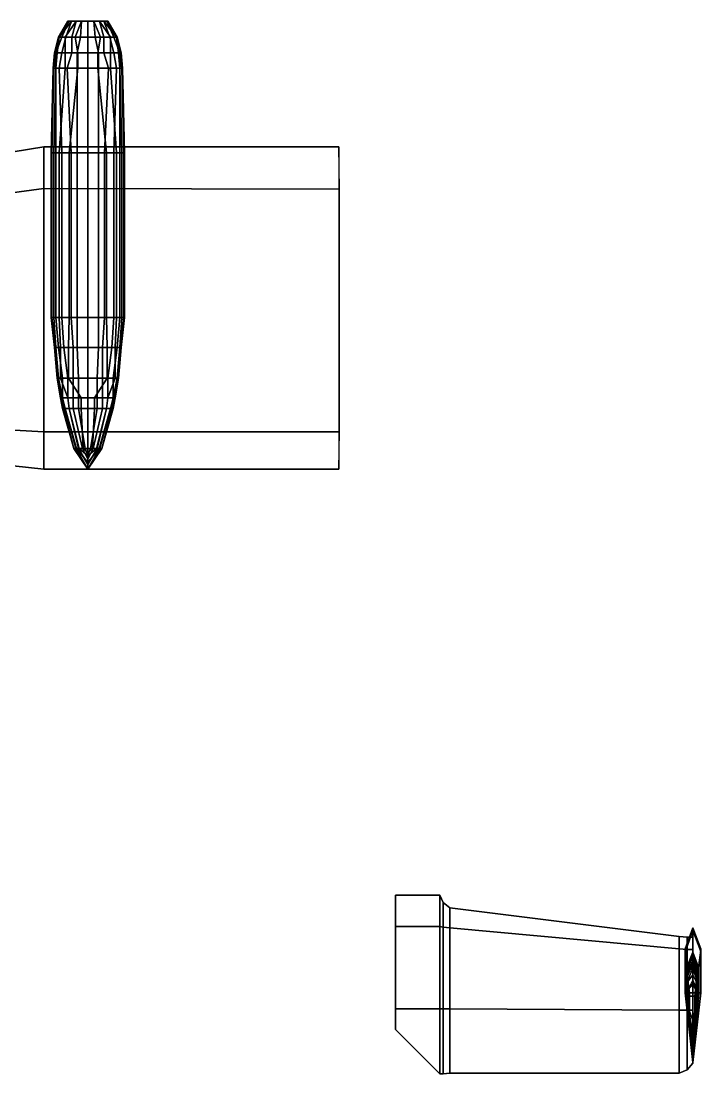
# Model space of a CAD drawing. Extents: x -15.9 to 4.6, y -9.4 to 6.4.
# Drawn here: x -5.64 to 4.6, y -9.43 to 6.41 of the extents above; entities that cross this region are included whole.
import ezdxf

# ---------------------------------------------------------------- set-up
doc = ezdxf.new("R2010")
doc.units = 0
doc.layers.add('WING2', color=5, linetype='CONTINUOUS')

msp = doc.modelspace()

# ---------------------------------------------------------------- linework, layer by layer
at = {"layer": 'WING2'}
for points in [[(-4.873, 6.41, -0.176), (-4.915, 6.41, -0.093), (-5.07, 6.17, -0.09), (-5.06, 6.17, -0.13)], [(-4.915, 6.41, -0.093), (-4.93, 6.41), (-5.07, 6.17, 0.06), (-5.07, 6.17, -0.09)], [(-4.93, 6.41), (-4.915, 6.41, 0.093), (-5.02, 6.17, 0.19), (-5.07, 6.17, 0.06)], [(-4.806, 6.41, -0.243), (-4.873, 6.41, -0.176), (-5.06, 6.17, -0.13), (-4.97, 6.17, -0.27)], [(-4.915, 6.41, 0.093), (-4.873, 6.41, 0.176), (-4.96, 6.17, 0.28), (-5.02, 6.17, 0.19)], [(-4.723, 6.41, -0.285), (-4.806, 6.41, -0.243), (-4.97, 6.17, -0.27), (-4.82, 6.17, -0.37)], [(-4.873, 6.41, 0.176), (-4.806, 6.41, 0.243), (-4.87, 6.17, 0.34), (-4.96, 6.17, 0.28)], [(-4.806, 6.41, 0.243), (-4.723, 6.41, 0.285), (-4.74, 6.17, 0.38), (-4.87, 6.17, 0.34)], [(-4.63, 6.41, -0.3), (-4.723, 6.41, -0.285), (-4.82, 6.17, -0.37), (-4.63, 6.17, -0.39)], [(-4.723, 6.41, 0.285), (-4.63, 6.41, 0.3), (-4.63, 6.17, 0.39), (-4.74, 6.17, 0.38)], [(-4.537, 6.41, -0.285), (-4.63, 6.41, -0.3), (-4.63, 6.17, -0.39), (-4.44, 6.17, -0.37)], [(-4.63, 6.41, 0.3), (-4.537, 6.41, 0.285), (-4.52, 6.17, 0.38), (-4.63, 6.17, 0.39)], [(-4.454, 6.41, -0.243), (-4.537, 6.41, -0.285), (-4.44, 6.17, -0.37), (-4.29, 6.17, -0.27)], [(-4.537, 6.41, 0.285), (-4.454, 6.41, 0.243), (-4.39, 6.17, 0.34), (-4.52, 6.17, 0.38)], [(-4.387, 6.41, -0.176), (-4.454, 6.41, -0.243), (-4.29, 6.17, -0.27), (-4.2, 6.17, -0.13)], [(-4.454, 6.41, 0.243), (-4.387, 6.41, 0.176), (-4.3, 6.17, 0.28), (-4.39, 6.17, 0.34)], [(-4.387, 6.41, 0.176), (-4.345, 6.41, 0.093), (-4.24, 6.17, 0.19), (-4.3, 6.17, 0.28)], [(-4.345, 6.41, -0.093), (-4.387, 6.41, -0.176), (-4.2, 6.17, -0.13), (-4.19, 6.17, -0.09)], [(-4.33, 6.41), (-4.345, 6.41, -0.093), (-4.19, 6.17, -0.09), (-4.19, 6.17, 0.06)], [(-4.345, 6.41, 0.093), (-4.33, 6.41), (-4.19, 6.17, 0.06), (-4.24, 6.17, 0.19)], [(-5.06, 6.17, -0.13), (-5.07, 6.17, -0.09), (-5.13, 5.93, -0.56), (-5.09, 5.93, -0.69)], [(-5.07, 6.17, -0.09), (-5.07, 6.17, 0.06), (-5.11, 5.93, 0.06), (-5.13, 5.93, -0.56)], [(-5.07, 6.17, 0.06), (-5.02, 6.17, 0.19), (-5.11, 5.93, 0.1), (-5.11, 5.93, 0.06)], [(-5.02, 6.17, 0.19), (-4.96, 6.17, 0.28), (-5.02, 5.93, 0.28), (-5.11, 5.93, 0.1)], [(-4.97, 6.17, -0.27), (-5.06, 6.17, -0.13), (-5.09, 5.93, -0.69), (-4.97, 5.93, -0.81)], [(-4.96, 6.17, 0.28), (-4.87, 6.17, 0.34), (-4.87, 5.93, 0.39), (-5.02, 5.93, 0.28)], [(-4.97, 5.93, -0.81), (-4.78, 5.93, -0.88), (-4.82, 6.17, -0.37), (-4.97, 6.17, -0.27)], [(-4.87, 6.17, 0.34), (-4.74, 6.17, 0.38), (-4.79, 5.93, 0.43), (-4.87, 5.93, 0.39)], [(-4.78, 5.93, -0.88), (-4.63, 5.93, -0.95), (-4.63, 6.17, -0.39), (-4.82, 6.17, -0.37)], [(-4.74, 6.17, 0.38), (-4.63, 6.17, 0.39), (-4.63, 5.93, 0.43), (-4.79, 5.93, 0.43)], [(-4.44, 6.17, -0.37), (-4.63, 6.17, -0.39), (-4.63, 5.93, -0.95), (-4.48, 5.93, -0.88)], [(-4.47, 5.93, 0.43), (-4.63, 5.93, 0.43), (-4.63, 6.17, 0.39), (-4.52, 6.17, 0.38)], [(-4.39, 5.93, 0.39), (-4.47, 5.93, 0.43), (-4.52, 6.17, 0.38), (-4.39, 6.17, 0.34)], [(-4.29, 6.17, -0.27), (-4.44, 6.17, -0.37), (-4.48, 5.93, -0.88), (-4.29, 5.93, -0.81)], [(-4.24, 5.93, 0.28), (-4.39, 5.93, 0.39), (-4.39, 6.17, 0.34), (-4.3, 6.17, 0.28)], [(-4.15, 5.93, 0.1), (-4.24, 5.93, 0.28), (-4.3, 6.17, 0.28), (-4.24, 6.17, 0.19)], [(-4.29, 5.93, -0.81), (-4.17, 5.93, -0.69), (-4.2, 6.17, -0.13), (-4.29, 6.17, -0.27)], [(-4.15, 5.93, 0.06), (-4.15, 5.93, 0.1), (-4.24, 6.17, 0.19), (-4.19, 6.17, 0.06)], [(-4.17, 5.93, -0.69), (-4.13, 5.93, -0.56), (-4.19, 6.17, -0.09), (-4.2, 6.17, -0.13)], [(-4.13, 5.93, -0.56), (-4.15, 5.93, 0.06), (-4.19, 6.17, 0.06), (-4.19, 6.17, -0.09)], [(-5.13, 5.93, -0.56), (-5.11, 5.93, 0.06), (-5.14, 5.7, 0.04), (-5.15, 5.7, -0.58)], [(-5.09, 5.93, -0.69), (-5.13, 5.93, -0.56), (-5.15, 5.7, -0.58), (-5.11, 5.7, -0.71)], [(-5.11, 5.93, 0.06), (-5.11, 5.93, 0.1), (-5.11, 5.7, 0.12), (-5.14, 5.7, 0.04)], [(-4.97, 5.93, -0.81), (-5.09, 5.93, -0.69), (-5.11, 5.7, -0.71), (-4.97, 5.7, -0.9)], [(-5.11, 5.93, 0.1), (-5.02, 5.93, 0.28), (-5.06, 5.7, 0.26), (-5.11, 5.7, 0.12)], [(-5.02, 5.93, 0.28), (-4.87, 5.93, 0.39), (-4.94, 5.7, 0.37), (-5.06, 5.7, 0.26)], [(-4.97, 5.7, -0.9), (-4.78, 5.7, -0.96), (-4.78, 5.93, -0.88), (-4.97, 5.93, -0.81)], [(-4.87, 5.93, 0.39), (-4.79, 5.93, 0.43), (-4.79, 5.7, 0.45), (-4.94, 5.7, 0.37)], [(-4.79, 5.93, 0.43), (-4.63, 5.93, 0.43), (-4.63, 5.7, 0.47), (-4.79, 5.7, 0.45)], [(-4.78, 5.7, -0.96), (-4.63, 5.7, -1.03), (-4.63, 5.93, -0.95), (-4.78, 5.93, -0.88)], [(-4.48, 5.93, -0.88), (-4.63, 5.93, -0.95), (-4.63, 5.7, -1.03), (-4.48, 5.7, -0.96)], [(-4.47, 5.7, 0.45), (-4.63, 5.7, 0.47), (-4.63, 5.93, 0.43), (-4.47, 5.93, 0.43)], [(-4.29, 5.93, -0.81), (-4.48, 5.93, -0.88), (-4.48, 5.7, -0.96), (-4.29, 5.7, -0.9)], [(-4.32, 5.7, 0.37), (-4.47, 5.7, 0.45), (-4.47, 5.93, 0.43), (-4.39, 5.93, 0.39)], [(-4.2, 5.7, 0.26), (-4.32, 5.7, 0.37), (-4.39, 5.93, 0.39), (-4.24, 5.93, 0.28)], [(-4.29, 5.7, -0.9), (-4.15, 5.7, -0.71), (-4.17, 5.93, -0.69), (-4.29, 5.93, -0.81)], [(-4.15, 5.7, 0.12), (-4.2, 5.7, 0.26), (-4.24, 5.93, 0.28), (-4.15, 5.93, 0.1)], [(-4.15, 5.7, -0.71), (-4.11, 5.7, -0.58), (-4.13, 5.93, -0.56), (-4.17, 5.93, -0.69)], [(-4.11, 5.7, -0.58), (-4.12, 5.7, 0.04), (-4.15, 5.93, 0.06), (-4.13, 5.93, -0.56)], [(-4.12, 5.7, 0.04), (-4.15, 5.7, 0.12), (-4.15, 5.93, 0.1), (-4.15, 5.93, 0.06)], [(-5.15, 5.7, -0.58), (-5.14, 5.7, 0.04), (-5.17, 4.43, 0.04), (-5.18, 4.43, -0.82)], [(-5.11, 5.7, -0.71), (-5.15, 5.7, -0.58), (-5.18, 4.43, -0.82), (-5.14, 4.43, -0.93)], [(-5.14, 5.7, 0.04), (-5.11, 5.7, 0.12), (-5.11, 4.43, 0.23), (-5.17, 4.43, 0.04)], [(-4.97, 5.7, -0.9), (-5.11, 5.7, -0.71), (-5.14, 4.43, -0.93), (-5.06, 4.43, -1.01)], [(-5.11, 5.7, 0.12), (-5.06, 5.7, 0.26), (-5.02, 4.43, 0.34), (-5.11, 4.43, 0.23)], [(-5.06, 4.43, -1.01), (-4.91, 4.43, -1.07), (-4.78, 5.7, -0.96), (-4.97, 5.7, -0.9)], [(-5.06, 5.7, 0.26), (-4.94, 5.7, 0.37), (-4.88, 4.43, 0.46), (-5.02, 4.43, 0.34)], [(-4.94, 5.7, 0.37), (-4.79, 5.7, 0.45), (-4.79, 4.43, 0.48), (-4.88, 4.43, 0.46)], [(-4.91, 4.43, -1.07), (-4.63, 4.43, -1.08), (-4.63, 5.7, -1.03), (-4.78, 5.7, -0.96)], [(-4.79, 5.7, 0.45), (-4.63, 5.7, 0.47), (-4.63, 4.43, 0.5), (-4.79, 4.43, 0.48)], [(-4.48, 5.7, -0.96), (-4.63, 5.7, -1.03), (-4.63, 4.43, -1.08), (-4.35, 4.43, -1.07)], [(-4.47, 4.43, 0.48), (-4.63, 4.43, 0.5), (-4.63, 5.7, 0.47), (-4.47, 5.7, 0.45)], [(-4.29, 5.7, -0.9), (-4.48, 5.7, -0.96), (-4.35, 4.43, -1.07), (-4.2, 4.43, -1.01)], [(-4.38, 4.43, 0.46), (-4.47, 4.43, 0.48), (-4.47, 5.7, 0.45), (-4.32, 5.7, 0.37)], [(-4.24, 4.43, 0.34), (-4.38, 4.43, 0.46), (-4.32, 5.7, 0.37), (-4.2, 5.7, 0.26)], [(-4.2, 4.43, -1.01), (-4.12, 4.43, -0.93), (-4.15, 5.7, -0.71), (-4.29, 5.7, -0.9)], [(-4.15, 4.43, 0.23), (-4.24, 4.43, 0.34), (-4.2, 5.7, 0.26), (-4.15, 5.7, 0.12)], [(-4.12, 4.43, -0.93), (-4.08, 4.43, -0.82), (-4.11, 5.7, -0.58), (-4.15, 5.7, -0.71)], [(-4.09, 4.43, 0.04), (-4.15, 4.43, 0.23), (-4.15, 5.7, 0.12), (-4.12, 5.7, 0.04)], [(-4.08, 4.43, -0.82), (-4.09, 4.43, 0.04), (-4.12, 5.7, 0.04), (-4.11, 5.7, -0.58)], [(-7.97, 4.08, 0.18), (-5.29, 4.52, -0.07), (-5.29, 3.89, 0.47), (-7.97, 3.53, 0.61)], [(-7.97, 3.53, -0.21), (-5.29, 3.89, -0.57), (-5.29, 4.52, -0.07), (-7.97, 4.08, 0.18)], [(-5.29, 3.89, -0.57), (-0.84, 3.88, -0.57), (-0.85, 4.52, -0.07), (-5.29, 4.52, -0.07)], [(-5.29, 4.52, -0.07), (-0.85, 4.52, -0.07), (-0.85, 3.88, 0.47), (-5.29, 3.89, 0.47)], [(-5.17, 1.95, 0.04), (-5.18, 1.95, -0.82), (-5.18, 4.43, -0.82), (-5.17, 4.43, 0.04)], [(-5.18, 1.95, -0.82), (-5.14, 1.95, -0.93), (-5.14, 4.43, -0.93), (-5.18, 4.43, -0.82)], [(-5.11, 1.95, 0.23), (-5.17, 1.95, 0.04), (-5.17, 4.43, 0.04), (-5.11, 4.43, 0.23)], [(-5.14, 1.95, -0.93), (-5.06, 1.95, -1.01), (-5.06, 4.43, -1.01), (-5.14, 4.43, -0.93)], [(-5.02, 1.95, 0.34), (-5.11, 1.95, 0.23), (-5.11, 4.43, 0.23), (-5.02, 4.43, 0.34)], [(-5.06, 1.95, -1.01), (-4.91, 1.95, -1.07), (-4.91, 4.43, -1.07), (-5.06, 4.43, -1.01)], [(-4.88, 1.95, 0.46), (-5.02, 1.95, 0.34), (-5.02, 4.43, 0.34), (-4.88, 4.43, 0.46)], [(-4.91, 1.95, -1.07), (-4.63, 1.95, -1.08), (-4.63, 4.43, -1.08), (-4.91, 4.43, -1.07)], [(-4.79, 1.95, 0.48), (-4.88, 1.95, 0.46), (-4.88, 4.43, 0.46), (-4.79, 4.43, 0.48)], [(-4.63, 1.95, 0.5), (-4.79, 1.95, 0.48), (-4.79, 4.43, 0.48), (-4.63, 4.43, 0.5)], [(-4.63, 1.95, -1.08), (-4.35, 1.95, -1.07), (-4.35, 4.43, -1.07), (-4.63, 4.43, -1.08)], [(-4.47, 1.95, 0.48), (-4.63, 1.95, 0.5), (-4.63, 4.43, 0.5), (-4.47, 4.43, 0.48)], [(-4.38, 1.95, 0.46), (-4.47, 1.95, 0.48), (-4.47, 4.43, 0.48), (-4.38, 4.43, 0.46)], [(-4.24, 1.95, 0.34), (-4.38, 1.95, 0.46), (-4.38, 4.43, 0.46), (-4.24, 4.43, 0.34)], [(-4.35, 1.95, -1.07), (-4.2, 1.95, -1.01), (-4.2, 4.43, -1.01), (-4.35, 4.43, -1.07)], [(-4.15, 1.95, 0.23), (-4.24, 1.95, 0.34), (-4.24, 4.43, 0.34), (-4.15, 4.43, 0.23)], [(-4.2, 1.95, -1.01), (-4.12, 1.95, -0.93), (-4.12, 4.43, -0.93), (-4.2, 4.43, -1.01)], [(-4.09, 1.95, 0.04), (-4.15, 1.95, 0.23), (-4.15, 4.43, 0.23), (-4.09, 4.43, 0.04)], [(-4.12, 1.95, -0.93), (-4.08, 1.95, -0.82), (-4.08, 4.43, -0.82), (-4.12, 4.43, -0.93)], [(-4.08, 1.95, -0.82), (-4.09, 1.95, 0.04), (-4.09, 4.43, 0.04), (-4.08, 4.43, -0.82)], [(-7.97, 3.53, 0.61), (-5.29, 3.89, 0.47), (-5.29, 0.23, 0.47), (-7.97, 0.38, 0.61)], [(-5.29, 0.23, -0.57), (-5.29, 3.89, -0.57), (-7.97, 3.53, -0.21), (-7.97, 0.38, -0.21)], [(-0.84, 0.23, -0.57), (-0.84, 3.88, -0.57), (-5.29, 3.89, -0.57), (-5.29, 0.23, -0.57)], [(-5.29, 3.89, 0.47), (-0.85, 3.88, 0.47), (-0.85, 0.23, 0.47), (-5.29, 0.23, 0.47)], [(-5.18, 1.95, -0.82), (-5.17, 1.95, 0.04), (-5.12, 1.5, 0.04), (-5.13, 1.5, -0.82)], [(-5.14, 1.95, -0.93), (-5.18, 1.95, -0.82), (-5.13, 1.5, -0.82), (-5.11, 1.5, -0.9)], [(-5.17, 1.95, 0.04), (-5.11, 1.95, 0.23), (-5.07, 1.5, 0.23), (-5.12, 1.5, 0.04)], [(-5.06, 1.95, -1.01), (-5.14, 1.95, -0.93), (-5.11, 1.5, -0.9), (-5.04, 1.5, -0.99)], [(-5.11, 1.95, 0.23), (-5.02, 1.95, 0.34), (-4.99, 1.5, 0.34), (-5.07, 1.5, 0.23)], [(-5.04, 1.5, -0.99), (-4.92, 1.5, -1.07), (-4.91, 1.95, -1.07), (-5.06, 1.95, -1.01)], [(-5.02, 1.95, 0.34), (-4.88, 1.95, 0.46), (-4.85, 1.5, 0.46), (-4.99, 1.5, 0.34)], [(-4.92, 1.5, -1.07), (-4.63, 1.5, -1.12), (-4.63, 1.95, -1.08), (-4.91, 1.95, -1.07)], [(-4.88, 1.95, 0.46), (-4.79, 1.95, 0.48), (-4.79, 1.5, 0.5), (-4.85, 1.5, 0.46)], [(-4.79, 1.95, 0.48), (-4.63, 1.95, 0.5), (-4.63, 1.5, 0.52), (-4.79, 1.5, 0.5)], [(-4.35, 1.95, -1.07), (-4.63, 1.95, -1.08), (-4.63, 1.5, -1.12), (-4.34, 1.5, -1.07)], [(-4.47, 1.5, 0.5), (-4.63, 1.5, 0.52), (-4.63, 1.95, 0.5), (-4.47, 1.95, 0.48)], [(-4.41, 1.5, 0.46), (-4.47, 1.5, 0.5), (-4.47, 1.95, 0.48), (-4.38, 1.95, 0.46)], [(-4.27, 1.5, 0.34), (-4.41, 1.5, 0.46), (-4.38, 1.95, 0.46), (-4.24, 1.95, 0.34)], [(-4.2, 1.95, -1.01), (-4.35, 1.95, -1.07), (-4.34, 1.5, -1.07), (-4.22, 1.5, -0.99)], [(-4.19, 1.5, 0.23), (-4.27, 1.5, 0.34), (-4.24, 1.95, 0.34), (-4.15, 1.95, 0.23)], [(-4.22, 1.5, -0.99), (-4.15, 1.5, -0.9), (-4.12, 1.95, -0.93), (-4.2, 1.95, -1.01)], [(-4.14, 1.5, 0.04), (-4.19, 1.5, 0.23), (-4.15, 1.95, 0.23), (-4.09, 1.95, 0.04)], [(-4.15, 1.5, -0.9), (-4.13, 1.5, -0.82), (-4.08, 1.95, -0.82), (-4.12, 1.95, -0.93)], [(-4.13, 1.5, -0.82), (-4.14, 1.5, 0.04), (-4.09, 1.95, 0.04), (-4.08, 1.95, -0.82)], [(-5.13, 1.5, -0.82), (-5.12, 1.5, 0.04), (-5.08, 1.04, 0.04), (-5.09, 1.04, -0.8)], [(-5.11, 1.5, -0.9), (-5.13, 1.5, -0.82), (-5.09, 1.04, -0.8), (-5.07, 1.04, -0.85)], [(-5.12, 1.5, 0.04), (-5.07, 1.5, 0.23), (-5.01, 1.04, 0.23), (-5.08, 1.04, 0.04)], [(-5.04, 1.5, -0.99), (-5.11, 1.5, -0.9), (-5.07, 1.04, -0.85), (-5.04, 1.04, -0.92)], [(-5.07, 1.5, 0.23), (-4.99, 1.5, 0.34), (-4.93, 1.04, 0.34), (-5.01, 1.04, 0.23)], [(-5.04, 1.04, -0.92), (-4.92, 1.04, -1.04), (-4.92, 1.5, -1.07), (-5.04, 1.5, -0.99)], [(-4.99, 1.5, 0.34), (-4.85, 1.5, 0.46), (-4.85, 1.04, 0.41), (-4.93, 1.04, 0.34)], [(-4.92, 1.04, -1.04), (-4.63, 1.04, -1.09), (-4.63, 1.5, -1.12), (-4.92, 1.5, -1.07)], [(-4.85, 1.5, 0.46), (-4.79, 1.5, 0.5), (-4.77, 1.04, 0.46), (-4.85, 1.04, 0.41)], [(-4.79, 1.5, 0.5), (-4.63, 1.5, 0.52), (-4.63, 1.04, 0.48), (-4.77, 1.04, 0.46)], [(-4.34, 1.5, -1.07), (-4.63, 1.5, -1.12), (-4.63, 1.04, -1.09), (-4.34, 1.04, -1.04)], [(-4.49, 1.04, 0.46), (-4.63, 1.04, 0.48), (-4.63, 1.5, 0.52), (-4.47, 1.5, 0.5)], [(-4.41, 1.04, 0.41), (-4.49, 1.04, 0.46), (-4.47, 1.5, 0.5), (-4.41, 1.5, 0.46)], [(-4.33, 1.04, 0.34), (-4.41, 1.04, 0.41), (-4.41, 1.5, 0.46), (-4.27, 1.5, 0.34)], [(-4.22, 1.5, -0.99), (-4.34, 1.5, -1.07), (-4.34, 1.04, -1.04), (-4.22, 1.04, -0.92)], [(-4.25, 1.04, 0.23), (-4.33, 1.04, 0.34), (-4.27, 1.5, 0.34), (-4.19, 1.5, 0.23)], [(-4.18, 1.04, 0.04), (-4.25, 1.04, 0.23), (-4.19, 1.5, 0.23), (-4.14, 1.5, 0.04)], [(-4.22, 1.04, -0.92), (-4.19, 1.04, -0.85), (-4.15, 1.5, -0.9), (-4.22, 1.5, -0.99)], [(-4.19, 1.04, -0.85), (-4.17, 1.04, -0.8), (-4.13, 1.5, -0.82), (-4.15, 1.5, -0.9)], [(-4.17, 1.04, -0.8), (-4.18, 1.04, 0.04), (-4.14, 1.5, 0.04), (-4.13, 1.5, -0.82)], [(-5.09, 1.04, -0.8), (-5.08, 1.04, 0.04), (-5.03, 0.74, 0.04), (-5.04, 0.74, -0.8)], [(-5.07, 1.04, -0.85), (-5.09, 1.04, -0.8), (-5.04, 0.74, -0.8), (-5.01, 0.74, -0.85)], [(-5.08, 1.04, 0.04), (-5.01, 1.04, 0.23), (-5.01, 0.74, 0.23), (-5.03, 0.74, 0.04)], [(-5.04, 1.04, -0.92), (-5.07, 1.04, -0.85), (-5.01, 0.74, -0.85), (-4.93, 0.74, -0.96)], [(-4.93, 0.74, -0.96), (-4.73, 0.74, -1.04), (-4.92, 1.04, -1.04), (-5.04, 1.04, -0.92)], [(-5.01, 1.04, 0.23), (-4.93, 1.04, 0.34), (-4.93, 0.74, 0.34), (-5.01, 0.74, 0.23)], [(-4.93, 1.04, 0.34), (-4.85, 1.04, 0.41), (-4.85, 0.74, 0.41), (-4.93, 0.74, 0.34)], [(-4.73, 0.74, -1.04), (-4.63, 0.74, -1.04), (-4.63, 1.04, -1.09), (-4.92, 1.04, -1.04)], [(-4.85, 1.04, 0.41), (-4.77, 1.04, 0.46), (-4.77, 0.74, 0.46), (-4.85, 0.74, 0.41)], [(-4.77, 1.04, 0.46), (-4.63, 1.04, 0.48), (-4.63, 0.74, 0.48), (-4.77, 0.74, 0.46)], [(-4.34, 1.04, -1.04), (-4.63, 1.04, -1.09), (-4.63, 0.74, -1.04), (-4.53, 0.74, -1.04)], [(-4.49, 0.74, 0.46), (-4.63, 0.74, 0.48), (-4.63, 1.04, 0.48), (-4.49, 1.04, 0.46)], [(-4.22, 1.04, -0.92), (-4.34, 1.04, -1.04), (-4.53, 0.74, -1.04), (-4.33, 0.74, -0.96)], [(-4.41, 0.74, 0.41), (-4.49, 0.74, 0.46), (-4.49, 1.04, 0.46), (-4.41, 1.04, 0.41)], [(-4.33, 0.74, 0.34), (-4.41, 0.74, 0.41), (-4.41, 1.04, 0.41), (-4.33, 1.04, 0.34)], [(-4.25, 0.74, 0.23), (-4.33, 0.74, 0.34), (-4.33, 1.04, 0.34), (-4.25, 1.04, 0.23)], [(-4.33, 0.74, -0.96), (-4.25, 0.74, -0.85), (-4.19, 1.04, -0.85), (-4.22, 1.04, -0.92)], [(-4.25, 0.74, -0.85), (-4.22, 0.74, -0.8), (-4.17, 1.04, -0.8), (-4.19, 1.04, -0.85)], [(-4.23, 0.74, 0.04), (-4.25, 0.74, 0.23), (-4.25, 1.04, 0.23), (-4.18, 1.04, 0.04)], [(-4.22, 0.74, -0.8), (-4.23, 0.74, 0.04), (-4.18, 1.04, 0.04), (-4.17, 1.04, -0.8)], [(-5.04, 0.74, -0.8), (-5.03, 0.74, 0.04), (-4.99, 0.58, 0.04), (-5.01, 0.58, -0.73)], [(-5.01, 0.74, -0.85), (-5.04, 0.74, -0.8), (-5.01, 0.58, -0.73), (-4.97, 0.58, -0.82)], [(-5.03, 0.74, 0.04), (-5.01, 0.74, 0.23), (-4.97, 0.58, 0.17), (-4.99, 0.58, 0.04)], [(-4.93, 0.74, -0.96), (-5.01, 0.74, -0.85), (-4.97, 0.58, -0.82), (-4.91, 0.58, -0.9)], [(-5.01, 0.74, 0.23), (-4.93, 0.74, 0.34), (-4.91, 0.58, 0.26), (-4.97, 0.58, 0.17)], [(-4.91, 0.58, -0.9), (-4.73, 0.58, -0.98), (-4.73, 0.74, -1.04), (-4.93, 0.74, -0.96)], [(-4.93, 0.74, 0.34), (-4.85, 0.74, 0.41), (-4.85, 0.58, 0.32), (-4.91, 0.58, 0.26)], [(-4.85, 0.74, 0.41), (-4.77, 0.74, 0.46), (-4.77, 0.58, 0.38), (-4.85, 0.58, 0.32)], [(-4.77, 0.74, 0.46), (-4.63, 0.74, 0.48), (-4.63, 0.58, 0.42), (-4.77, 0.58, 0.38)], [(-4.73, 0.58, -0.98), (-4.63, 0.58, -0.99), (-4.63, 0.74, -1.04), (-4.73, 0.74, -1.04)], [(-4.53, 0.74, -1.04), (-4.63, 0.74, -1.04), (-4.63, 0.58, -0.99), (-4.53, 0.58, -0.98)], [(-4.49, 0.58, 0.38), (-4.63, 0.58, 0.42), (-4.63, 0.74, 0.48), (-4.49, 0.74, 0.46)], [(-4.33, 0.74, -0.96), (-4.53, 0.74, -1.04), (-4.53, 0.58, -0.98), (-4.35, 0.58, -0.9)], [(-4.41, 0.58, 0.32), (-4.49, 0.58, 0.38), (-4.49, 0.74, 0.46), (-4.41, 0.74, 0.41)], [(-4.35, 0.58, 0.26), (-4.41, 0.58, 0.32), (-4.41, 0.74, 0.41), (-4.33, 0.74, 0.34)], [(-4.35, 0.58, -0.9), (-4.29, 0.58, -0.82), (-4.25, 0.74, -0.85), (-4.33, 0.74, -0.96)], [(-4.29, 0.58, 0.17), (-4.35, 0.58, 0.26), (-4.33, 0.74, 0.34), (-4.25, 0.74, 0.23)], [(-4.29, 0.58, -0.82), (-4.25, 0.58, -0.73), (-4.22, 0.74, -0.8), (-4.25, 0.74, -0.85)], [(-4.27, 0.58, 0.04), (-4.29, 0.58, 0.17), (-4.25, 0.74, 0.23), (-4.23, 0.74, 0.04)], [(-4.25, 0.58, -0.73), (-4.27, 0.58, 0.04), (-4.23, 0.74, 0.04), (-4.22, 0.74, -0.8)], [(-5.01, 0.58, -0.73), (-4.99, 0.58, 0.04), (-4.84, -0.02, -0.02), (-4.84, -0.02, -0.41)], [(-4.97, 0.58, -0.82), (-5.01, 0.58, -0.73), (-4.84, -0.02, -0.41), (-4.8, -0.02, -0.49)], [(-4.99, 0.58, 0.04), (-4.97, 0.58, 0.17), (-4.81, -0.02, 0.09), (-4.84, -0.02, -0.02)], [(-4.91, 0.58, -0.9), (-4.97, 0.58, -0.82), (-4.8, -0.02, -0.49), (-4.76, -0.02, -0.58)], [(-4.97, 0.58, 0.17), (-4.91, 0.58, 0.26), (-4.77, -0.02, 0.16), (-4.81, -0.02, 0.09)], [(-4.76, -0.02, -0.58), (-4.7, -0.02, -0.63), (-4.73, 0.58, -0.98), (-4.91, 0.58, -0.9)], [(-4.91, 0.58, 0.26), (-4.85, 0.58, 0.32), (-4.71, -0.02, 0.21), (-4.77, -0.02, 0.16)], [(-4.85, 0.58, 0.32), (-4.77, 0.58, 0.38), (-4.67, -0.02, 0.23), (-4.71, -0.02, 0.21)], [(-4.77, 0.58, 0.38), (-4.63, 0.58, 0.42), (-4.63, -0.02, 0.24), (-4.67, -0.02, 0.23)], [(-4.7, -0.02, -0.63), (-4.63, -0.02, -0.64), (-4.63, 0.58, -0.99), (-4.73, 0.58, -0.98)], [(-4.53, 0.58, -0.98), (-4.63, 0.58, -0.99), (-4.63, -0.02, -0.64), (-4.56, -0.02, -0.63)], [(-4.59, -0.02, 0.23), (-4.63, -0.02, 0.24), (-4.63, 0.58, 0.42), (-4.49, 0.58, 0.38)], [(-4.55, -0.02, 0.21), (-4.59, -0.02, 0.23), (-4.49, 0.58, 0.38), (-4.41, 0.58, 0.32)], [(-4.35, 0.58, -0.9), (-4.53, 0.58, -0.98), (-4.56, -0.02, -0.63), (-4.5, -0.02, -0.58)], [(-4.49, -0.02, 0.16), (-4.55, -0.02, 0.21), (-4.41, 0.58, 0.32), (-4.35, 0.58, 0.26)], [(-4.5, -0.02, -0.58), (-4.46, -0.02, -0.49), (-4.29, 0.58, -0.82), (-4.35, 0.58, -0.9)], [(-4.45, -0.02, 0.09), (-4.49, -0.02, 0.16), (-4.35, 0.58, 0.26), (-4.29, 0.58, 0.17)], [(-4.46, -0.02, -0.49), (-4.42, -0.02, -0.41), (-4.25, 0.58, -0.73), (-4.29, 0.58, -0.82)], [(-4.42, -0.02, -0.02), (-4.45, -0.02, 0.09), (-4.29, 0.58, 0.17), (-4.27, 0.58, 0.04)], [(-4.42, -0.02, -0.41), (-4.42, -0.02, -0.02), (-4.27, 0.58, 0.04), (-4.25, 0.58, -0.73)], [(-7.97, 0.38, 0.61), (-5.29, 0.23, 0.47), (-5.29, -0.33, -0.07), (-7.97, -0.04, 0.18)], [(-7.97, -0.04, 0.18), (-5.29, -0.33, -0.07), (-5.29, 0.23, -0.57), (-7.97, 0.38, -0.21)], [(-5.29, -0.33, -0.07), (-0.85, -0.33, -0.07), (-0.84, 0.23, -0.57), (-5.29, 0.23, -0.57)], [(-5.29, 0.23, 0.47), (-0.85, 0.23, 0.47), (-0.85, -0.33, -0.07), (-5.29, -0.33, -0.07)], [(-4.84, -0.02, -0.41), (-4.84, -0.02, -0.02), (-4.63, -0.33, -0.15), (-4.63, -0.32, -0.36)], [(-4.8, -0.02, -0.49), (-4.84, -0.02, -0.41), (-4.63, -0.32, -0.36), (-4.63, -0.23, -0.47)], [(-4.84, -0.02, -0.02), (-4.81, -0.02, 0.09), (-4.63, -0.33, 0.09), (-4.63, -0.33, -0.15)], [(-4.81, -0.02, 0.09), (-4.77, -0.02, 0.16), (-4.63, -0.26, 0.16), (-4.63, -0.33, 0.09)], [(-4.76, -0.02, -0.58), (-4.8, -0.02, -0.49), (-4.63, -0.23, -0.47), (-4.63, -0.13, -0.57)], [(-4.77, -0.02, 0.16), (-4.71, -0.02, 0.21), (-4.63, -0.18, 0.21), (-4.63, -0.26, 0.16)], [(-4.63, -0.13, -0.57), (-4.63, -0.08, -0.61), (-4.7, -0.02, -0.63), (-4.76, -0.02, -0.58)], [(-4.71, -0.02, 0.21), (-4.67, -0.02, 0.23), (-4.63, -0.12, 0.23), (-4.63, -0.18, 0.21)], [(-4.63, -0.08, -0.61), (-4.63, -0.06, -0.64), (-4.63, -0.02, -0.64), (-4.7, -0.02, -0.63)], [(-4.67, -0.02, 0.23), (-4.63, -0.02, 0.24), (-4.63, -0.06, 0.24), (-4.63, -0.12, 0.23)], [(-4.63, -0.32, -0.36), (-4.63, -0.33, -0.15), (-4.42, -0.02, -0.02), (-4.42, -0.02, -0.41)], [(-4.63, -0.23, -0.47), (-4.63, -0.32, -0.36), (-4.42, -0.02, -0.41), (-4.46, -0.02, -0.49)], [(-4.5, -0.02, -0.58), (-4.56, -0.02, -0.63), (-4.63, -0.08, -0.61), (-4.63, -0.13, -0.57)], [(-4.63, -0.13, -0.57), (-4.63, -0.23, -0.47), (-4.46, -0.02, -0.49), (-4.5, -0.02, -0.58)], [(-4.56, -0.02, -0.63), (-4.63, -0.02, -0.64), (-4.63, -0.06, -0.64), (-4.63, -0.08, -0.61)], [(-4.63, -0.33, 0.09), (-4.63, -0.26, 0.16), (-4.49, -0.02, 0.16), (-4.45, -0.02, 0.09)], [(-4.63, -0.26, 0.16), (-4.63, -0.18, 0.21), (-4.55, -0.02, 0.21), (-4.49, -0.02, 0.16)], [(-4.63, -0.33, -0.15), (-4.63, -0.33, 0.09), (-4.45, -0.02, 0.09), (-4.42, -0.02, -0.02)], [(-4.63, -0.18, 0.21), (-4.63, -0.12, 0.23), (-4.59, -0.02, 0.23), (-4.55, -0.02, 0.21)], [(-4.63, -0.12, 0.23), (-4.63, -0.06, 0.24), (-4.63, -0.02, 0.24), (-4.59, -0.02, 0.23)], [(0, -7.21, 1.22), (0.67, -7.21, 1.22), (0.67, -6.74, 1.4), (0, -6.74, 1.4)], [(0, -6.74, 1.4), (0.67, -6.74, 1.4), (0.67, -7.21, 1.59), (0, -7.21, 1.64)], [(0.67, -7.21, 1.22), (0.72, -7.22, 1.21), (0.72, -6.85, 1.4), (0.67, -6.74, 1.4)], [(0.67, -6.74, 1.4), (0.72, -6.85, 1.4), (0.72, -7.22, 1.59), (0.67, -7.21, 1.59)], [(0.72, -7.22, 1.21), (0.82, -7.23, 1.21), (0.82, -6.93, 1.4), (0.72, -6.85, 1.4)], [(0.72, -6.85, 1.4), (0.82, -6.93, 1.4), (0.82, -7.23, 1.58), (0.72, -7.22, 1.59)], [(0.82, -7.23, 1.21), (4.27, -7.55, 1.26), (4.27, -7.36, 1.4), (0.82, -6.93, 1.4)], [(0.82, -6.93, 1.4), (4.27, -7.36, 1.4), (4.27, -7.55, 1.57), (0.82, -7.23, 1.58)], [(0, -8.45, 1.22), (0.67, -8.45, 1.22), (0.67, -7.21, 1.22), (0, -7.21, 1.22)], [(0.67, -7.21, 1.59), (0.67, -8.45, 1.59), (0, -8.45, 1.64), (0, -7.21, 1.64)], [(0.67, -8.45, 1.22), (0.72, -8.45, 1.21), (0.72, -7.22, 1.21), (0.67, -7.21, 1.22)], [(0.72, -7.22, 1.59), (0.72, -8.45, 1.59), (0.67, -8.45, 1.59), (0.67, -7.21, 1.59)], [(0.72, -8.45, 1.21), (0.82, -8.45, 1.21), (0.82, -7.23, 1.21), (0.72, -7.22, 1.21)], [(0.82, -7.23, 1.58), (0.82, -8.45, 1.58), (0.72, -8.45, 1.59), (0.72, -7.22, 1.59)], [(0.82, -8.45, 1.21), (4.27, -8.47, 1.26), (4.27, -7.55, 1.26), (0.82, -7.23, 1.21)], [(4.27, -7.55, 1.57), (4.27, -8.47, 1.57), (0.82, -8.45, 1.58), (0.82, -7.23, 1.58)], [(4.36, -7.55, 1.28), (4.36, -7.59, 1.15), (4.48, -7.27, 1.15), (4.48, -7.23, 1.28)], [(4.37, -7.55, 1.55), (4.36, -7.55, 1.28), (4.48, -7.23, 1.28), (4.48, -7.23, 1.55)], [(4.36, -7.59, 1.15), (4.38, -7.84, 0.59), (4.48, -7.6, 0.59), (4.48, -7.27, 1.15)], [(4.37, -7.57, 1.65), (4.37, -7.55, 1.55), (4.48, -7.23, 1.55), (4.48, -7.27, 1.65)], [(4.38, -7.87, 2.69), (4.37, -7.57, 1.65), (4.48, -7.27, 1.65), (4.48, -7.67, 2.69)], [(4.48, -7.23, 1.28), (4.48, -7.27, 1.15), (4.6, -7.59, 1.15), (4.6, -7.55, 1.28)], [(4.48, -7.27, 1.65), (4.48, -7.23, 1.55), (4.6, -7.55, 1.55), (4.6, -7.57, 1.65)], [(4.48, -7.23, 1.55), (4.48, -7.23, 1.28), (4.6, -7.55, 1.28), (4.6, -7.55, 1.55)], [(4.48, -7.67, 2.69), (4.48, -7.27, 1.65), (4.6, -7.57, 1.65), (4.56, -7.87, 2.69)], [(4.48, -7.27, 1.15), (4.48, -7.6, 0.59), (4.57, -7.84, 0.59), (4.6, -7.59, 1.15)], [(4.27, -7.36, 1.4), (4.39, -7.37, 1.4), (4.39, -7.56, 1.57), (4.27, -7.55, 1.57)], [(4.27, -7.55, 1.26), (4.39, -7.56, 1.26), (4.39, -7.37, 1.4), (4.27, -7.36, 1.4)], [(4.39, -7.37, 1.4), (4.48, -7.37, 1.4), (4.48, -7.56, 1.51), (4.39, -7.56, 1.57)], [(4.39, -7.56, 1.26), (4.48, -7.56, 1.34), (4.48, -7.37, 1.4), (4.39, -7.37, 1.4)], [(4.39, -7.56, 1.57), (4.39, -8.47, 1.57), (4.27, -8.47, 1.57), (4.27, -7.55, 1.57)], [(4.27, -8.47, 1.26), (4.39, -8.47, 1.26), (4.39, -7.56, 1.26), (4.27, -7.55, 1.26)], [(4.36, -8.21, 1.28), (4.36, -8.21, 1.15), (4.36, -7.59, 1.15), (4.36, -7.55, 1.28)], [(4.37, -8.21, 1.55), (4.36, -8.21, 1.28), (4.36, -7.55, 1.28), (4.37, -7.55, 1.55)], [(4.36, -8.21, 1.15), (4.38, -8.21, 0.59), (4.38, -7.84, 0.59), (4.36, -7.59, 1.15)], [(4.37, -8.21, 1.65), (4.37, -8.21, 1.55), (4.37, -7.55, 1.55), (4.37, -7.57, 1.65)], [(4.38, -8.2, 2.69), (4.37, -8.21, 1.65), (4.37, -7.57, 1.65), (4.38, -7.87, 2.69)], [(4.38, -7.84, 0.59), (4.39, -7.88, 0.48), (4.48, -7.66, 0.48), (4.48, -7.6, 0.59)], [(4.48, -7.56, 1.51), (4.48, -8.47, 1.51), (4.39, -8.47, 1.57), (4.39, -7.56, 1.57)], [(4.39, -8.47, 1.26), (4.48, -8.47, 1.34), (4.48, -7.56, 1.34), (4.39, -7.56, 1.26)], [(4.48, -7.6, 0.59), (4.48, -7.66, 0.48), (4.56, -7.88, 0.48), (4.57, -7.84, 0.59)], [(4.6, -7.57, 1.65), (4.6, -8.21, 1.65), (4.56, -8.2, 2.69), (4.56, -7.87, 2.69)], [(4.57, -7.84, 0.59), (4.57, -8.21, 0.59), (4.6, -8.21, 1.15), (4.6, -7.59, 1.15)], [(4.6, -7.59, 1.15), (4.6, -8.21, 1.15), (4.6, -8.21, 1.28), (4.6, -7.55, 1.28)], [(4.6, -7.55, 1.55), (4.6, -8.21, 1.55), (4.6, -8.21, 1.65), (4.6, -7.57, 1.65)], [(4.6, -7.55, 1.28), (4.6, -8.21, 1.28), (4.6, -8.21, 1.55), (4.6, -7.55, 1.55)], [(4.39, -7.91, 2.91), (4.38, -7.87, 2.69), (4.48, -7.67, 2.69), (4.48, -7.77, 2.91)], [(4.39, -7.88, 0.48), (4.39, -7.93, 0.37), (4.48, -7.73, 0.37), (4.48, -7.66, 0.48)], [(4.39, -7.93, 0.37), (4.39, -7.97, 0.26), (4.48, -7.78, 0.26), (4.48, -7.73, 0.37)], [(4.48, -7.66, 0.48), (4.48, -7.73, 0.37), (4.56, -7.93, 0.37), (4.56, -7.88, 0.48)], [(4.48, -7.77, 2.91), (4.48, -7.67, 2.69), (4.56, -7.87, 2.69), (4.55, -7.91, 2.91)], [(4.48, -7.73, 0.37), (4.48, -7.78, 0.26), (4.55, -7.97, 0.26), (4.56, -7.93, 0.37)], [(4.38, -8.21, 0.59), (4.39, -8.21, 0.48), (4.39, -7.88, 0.48), (4.38, -7.84, 0.59)], [(4.39, -8.5, 2.91), (4.38, -8.2, 2.69), (4.38, -7.87, 2.69), (4.39, -7.91, 2.91)], [(4.39, -7.93, 3), (4.39, -7.91, 2.91), (4.48, -7.77, 2.91), (4.48, -7.81, 3)], [(4.39, -7.97, 0.26), (4.4, -8.02, 0.15), (4.48, -7.84, 0.15), (4.48, -7.78, 0.26)], [(4.4, -8.04, 3.19), (4.39, -7.93, 3), (4.48, -7.81, 3), (4.48, -7.94, 3.19)], [(4.39, -8.21, 0.48), (4.39, -8.21, 0.37), (4.39, -7.93, 0.37), (4.39, -7.88, 0.48)], [(4.39, -8.5, 3), (4.39, -8.5, 2.91), (4.39, -7.91, 2.91), (4.39, -7.93, 3)], [(4.4, -8.02, 0.15), (4.42, -8.14, -0.01), (4.48, -8.02, -0.01), (4.48, -7.84, 0.15)], [(4.48, -7.81, 3), (4.48, -7.77, 2.91), (4.55, -7.91, 2.91), (4.54, -7.93, 3)], [(4.48, -7.78, 0.26), (4.48, -7.84, 0.15), (4.54, -8.02, 0.15), (4.55, -7.97, 0.26)], [(4.48, -7.94, 3.19), (4.48, -7.81, 3), (4.54, -7.93, 3), (4.53, -8.04, 3.19)], [(4.48, -7.84, 0.15), (4.48, -8.02, -0.01), (4.53, -8.14, -0.01), (4.54, -8.02, 0.15)], [(4.55, -7.91, 2.91), (4.55, -8.5, 2.91), (4.54, -8.5, 3), (4.54, -7.93, 3)], [(4.56, -7.87, 2.69), (4.56, -8.2, 2.69), (4.55, -8.5, 2.91), (4.55, -7.91, 2.91)], [(4.56, -7.88, 0.48), (4.56, -8.21, 0.48), (4.57, -8.21, 0.59), (4.57, -7.84, 0.59)], [(4.56, -7.93, 0.37), (4.56, -8.21, 0.37), (4.56, -8.21, 0.48), (4.56, -7.88, 0.48)], [(4.39, -8.21, 0.37), (4.39, -8.21, 0.26), (4.39, -7.97, 0.26), (4.39, -7.93, 0.37)], [(4.4, -8.5, 3.19), (4.39, -8.5, 3), (4.39, -7.93, 3), (4.4, -8.04, 3.19)], [(4.39, -8.21, 0.26), (4.4, -8.49, 0.15), (4.4, -8.02, 0.15), (4.39, -7.97, 0.26)], [(4.41, -8.16, 3.29), (4.4, -8.04, 3.19), (4.48, -7.94, 3.19), (4.48, -8.08, 3.29)], [(4.4, -8.49, 0.15), (4.42, -8.49, -0.01), (4.42, -8.14, -0.01), (4.4, -8.02, 0.15)], [(4.41, -8.5, 3.29), (4.4, -8.5, 3.19), (4.4, -8.04, 3.19), (4.41, -8.16, 3.29)], [(4.42, -8.14, -0.01), (4.43, -8.21, -0.08), (4.48, -8.21, -0.09), (4.48, -8.02, -0.01)], [(4.48, -8.08, 3.29), (4.48, -7.94, 3.19), (4.53, -8.04, 3.19), (4.52, -8.16, 3.29)], [(4.48, -8.02, -0.01), (4.48, -8.21, -0.09), (4.52, -8.21, -0.08), (4.53, -8.14, -0.01)], [(4.53, -8.04, 3.19), (4.53, -8.5, 3.19), (4.52, -8.5, 3.29), (4.52, -8.16, 3.29)], [(4.54, -7.93, 3), (4.54, -8.5, 3), (4.53, -8.5, 3.19), (4.53, -8.04, 3.19)], [(4.53, -8.14, -0.01), (4.53, -8.49, -0.01), (4.54, -8.49, 0.15), (4.54, -8.02, 0.15)], [(4.54, -8.02, 0.15), (4.54, -8.49, 0.15), (4.55, -8.21, 0.26), (4.55, -7.97, 0.26)], [(4.55, -7.97, 0.26), (4.55, -8.21, 0.26), (4.56, -8.21, 0.37), (4.56, -7.93, 0.37)], [(4.48, -9.26, 1.28), (4.48, -9.26, 1.15), (4.36, -8.21, 1.15), (4.36, -8.21, 1.28)], [(4.48, -9.26, 1.15), (4.48, -9.26, 0.59), (4.38, -8.21, 0.59), (4.36, -8.21, 1.15)], [(4.48, -9.26, 1.55), (4.48, -9.26, 1.28), (4.36, -8.21, 1.28), (4.37, -8.21, 1.55)], [(4.48, -9.25, 2.69), (4.48, -9.26, 1.65), (4.37, -8.21, 1.65), (4.38, -8.2, 2.69)], [(4.48, -9.26, 1.65), (4.48, -9.26, 1.55), (4.37, -8.21, 1.55), (4.37, -8.21, 1.65)], [(4.48, -9.18, 2.91), (4.48, -9.25, 2.69), (4.38, -8.2, 2.69), (4.39, -8.5, 2.91)], [(4.48, -9.26, 0.59), (4.48, -9.23, 0.48), (4.39, -8.21, 0.48), (4.38, -8.21, 0.59)], [(4.48, -9.19, 0.37), (4.48, -9.12, 0.26), (4.39, -8.21, 0.26), (4.39, -8.21, 0.37)], [(4.48, -9.23, 0.48), (4.48, -9.19, 0.37), (4.39, -8.21, 0.37), (4.39, -8.21, 0.48)], [(4.48, -9.12, 0.26), (4.48, -9.03, 0.15), (4.4, -8.49, 0.15), (4.39, -8.21, 0.26)], [(4.42, -8.26, 3.36), (4.41, -8.16, 3.29), (4.48, -8.08, 3.29), (4.48, -8.26, 3.37)], [(4.42, -8.5, 3.36), (4.41, -8.5, 3.29), (4.41, -8.16, 3.29), (4.42, -8.26, 3.36)], [(4.42, -8.49, -0.01), (4.43, -8.49, -0.08), (4.43, -8.21, -0.08), (4.42, -8.14, -0.01)], [(4.43, -8.21, -0.08), (4.43, -8.49, -0.08), (4.48, -8.62, -0.09), (4.48, -8.21, -0.09)], [(4.48, -8.26, 3.37), (4.48, -8.08, 3.29), (4.52, -8.16, 3.29), (4.51, -8.26, 3.36)], [(4.56, -8.2, 2.69), (4.6, -8.21, 1.65), (4.48, -9.26, 1.65), (4.48, -9.25, 2.69)], [(4.55, -8.5, 2.91), (4.56, -8.2, 2.69), (4.48, -9.25, 2.69), (4.48, -9.18, 2.91)], [(4.57, -8.21, 0.59), (4.56, -8.21, 0.48), (4.48, -9.23, 0.48), (4.48, -9.26, 0.59)], [(4.56, -8.21, 0.48), (4.56, -8.21, 0.37), (4.48, -9.19, 0.37), (4.48, -9.23, 0.48)], [(4.56, -8.21, 0.37), (4.55, -8.21, 0.26), (4.48, -9.12, 0.26), (4.48, -9.19, 0.37)], [(4.55, -8.21, 0.26), (4.54, -8.49, 0.15), (4.48, -9.03, 0.15), (4.48, -9.12, 0.26)], [(4.48, -8.21, -0.09), (4.48, -8.62, -0.09), (4.52, -8.49, -0.08), (4.52, -8.21, -0.08)], [(4.6, -8.21, 1.28), (4.6, -8.21, 1.15), (4.48, -9.26, 1.15), (4.48, -9.26, 1.28)], [(4.6, -8.21, 1.15), (4.57, -8.21, 0.59), (4.48, -9.26, 0.59), (4.48, -9.26, 1.15)], [(4.6, -8.21, 1.65), (4.6, -8.21, 1.55), (4.48, -9.26, 1.55), (4.48, -9.26, 1.65)], [(4.6, -8.21, 1.55), (4.6, -8.21, 1.28), (4.48, -9.26, 1.28), (4.48, -9.26, 1.55)], [(4.52, -8.16, 3.29), (4.52, -8.5, 3.29), (4.51, -8.5, 3.36), (4.51, -8.26, 3.36)], [(4.52, -8.21, -0.08), (4.52, -8.49, -0.08), (4.53, -8.49, -0.01), (4.53, -8.14, -0.01)], [(4.48, -8.26, 3.37), (4.48, -8.61, 3.37), (4.42, -8.5, 3.36), (4.42, -8.26, 3.36)], [(4.51, -8.26, 3.36), (4.51, -8.5, 3.36), (4.48, -8.61, 3.37), (4.48, -8.26, 3.37)], [(0, -8.76, 1.4), (0.67, -9.43, 1.4), (0.67, -8.45, 1.22), (0, -8.45, 1.22)], [(0, -8.45, 1.64), (0.67, -8.45, 1.59), (0.67, -9.43, 1.4), (0, -8.76, 1.4)], [(0.67, -9.43, 1.4), (0.72, -9.43, 1.4), (0.72, -8.45, 1.21), (0.67, -8.45, 1.22)], [(0.67, -8.45, 1.59), (0.72, -8.45, 1.59), (0.72, -9.43, 1.4), (0.67, -9.43, 1.4)], [(0.72, -9.43, 1.4), (0.82, -9.42, 1.4), (0.82, -8.45, 1.21), (0.72, -8.45, 1.21)], [(0.72, -8.45, 1.59), (0.82, -8.45, 1.58), (0.82, -9.42, 1.4), (0.72, -9.43, 1.4)], [(0.82, -9.42, 1.4), (4.27, -9.42, 1.4), (4.27, -8.47, 1.26), (0.82, -8.45, 1.21)], [(0.82, -8.45, 1.58), (4.27, -8.47, 1.57), (4.27, -9.42, 1.4), (0.82, -9.42, 1.4)], [(4.27, -8.47, 1.57), (4.39, -8.47, 1.57), (4.39, -9.37, 1.4), (4.27, -9.42, 1.4)], [(4.27, -9.42, 1.4), (4.39, -9.37, 1.4), (4.39, -8.47, 1.26), (4.27, -8.47, 1.26)], [(4.39, -8.47, 1.57), (4.48, -8.47, 1.51), (4.48, -9.27, 1.4), (4.39, -9.37, 1.4)], [(4.39, -9.37, 1.4), (4.48, -9.27, 1.4), (4.48, -8.47, 1.34), (4.39, -8.47, 1.26)], [(4.48, -9.14, 3), (4.48, -9.18, 2.91), (4.39, -8.5, 2.91), (4.39, -8.5, 3)], [(4.48, -8.96, 3.19), (4.48, -9.14, 3), (4.39, -8.5, 3), (4.4, -8.5, 3.19)], [(4.48, -9.03, 0.15), (4.48, -8.82, -0.01), (4.42, -8.49, -0.01), (4.4, -8.49, 0.15)], [(4.48, -8.81, 3.29), (4.48, -8.96, 3.19), (4.4, -8.5, 3.19), (4.41, -8.5, 3.29)], [(4.48, -8.61, 3.37), (4.48, -8.81, 3.29), (4.41, -8.5, 3.29), (4.42, -8.5, 3.36)], [(4.48, -8.82, -0.01), (4.48, -8.62, -0.09), (4.43, -8.49, -0.08), (4.42, -8.49, -0.01)], [(4.53, -8.49, -0.01), (4.52, -8.49, -0.08), (4.48, -8.62, -0.09), (4.48, -8.82, -0.01)], [(4.54, -8.49, 0.15), (4.53, -8.49, -0.01), (4.48, -8.82, -0.01), (4.48, -9.03, 0.15)], [(4.51, -8.5, 3.36), (4.52, -8.5, 3.29), (4.48, -8.81, 3.29), (4.48, -8.61, 3.37)], [(4.52, -8.5, 3.29), (4.53, -8.5, 3.19), (4.48, -8.96, 3.19), (4.48, -8.81, 3.29)], [(4.53, -8.5, 3.19), (4.54, -8.5, 3), (4.48, -9.14, 3), (4.48, -8.96, 3.19)], [(4.54, -8.5, 3), (4.55, -8.5, 2.91), (4.48, -9.18, 2.91), (4.48, -9.14, 3)]]:
    msp.add_3dface(points, dxfattribs=at)

doc.saveas('drawing.dxf')
